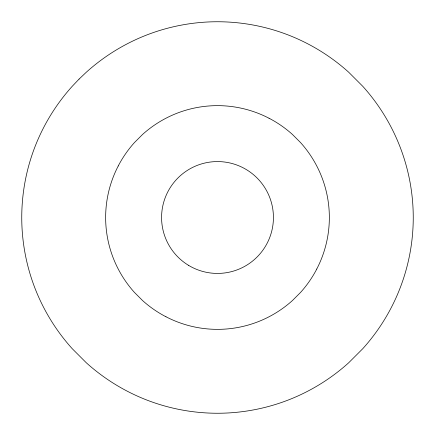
<?xml version="1.0" encoding="UTF-8"?>
<svg xmlns="http://www.w3.org/2000/svg" width="435" height="435" viewBox="0 0 435 435"><rect width="100%" height="100%" fill="white"/><g stroke="black" fill="none" stroke-linecap="round" stroke-linejoin="round"><path stroke-width="0.65" d="M316.745 269.053A111.746 111.746 0 0 0 319.246 171.08A112.382 112.382 0 0 0 300.525 142.544L292.456 134.475A112.382 112.382 0 0 0 269.058 118.244M316.762 269.058A112.388 112.388 0 0 1 300.525 292.456L292.456 300.525A112.382 112.382 0 0 1 263.925 319.263A111.735 111.735 0 0 1 165.952 316.745M165.942 316.756A112.36 112.36 0 0 1 142.544 300.525L134.475 292.456A112.366 112.366 0 0 1 115.737 263.925A111.741 111.741 0 0 1 118.255 165.947M118.244 165.942A112.36 112.36 0 0 1 134.475 142.544L142.544 134.475A112.366 112.366 0 0 1 171.075 115.737A111.735 111.735 0 0 1 269.053 118.255M79.083 79.083L72.205 86.326A196.631 196.631 0 0 0 39.416 136.253A194.227 194.227 0 0 0 32.304 154.099A196.408 196.408 0 0 0 22.625 199.083A194.657 194.657 0 0 0 21.967 226.722A196.397 196.397 0 0 0 29.526 272.109A194.227 194.227 0 0 0 39.411 298.747A196.642 196.642 0 0 0 72.205 348.669L86.326 362.795A196.631 196.631 0 0 0 136.253 395.584A194.227 194.227 0 0 0 154.099 402.696A196.408 196.408 0 0 0 199.083 412.375A194.662 194.662 0 0 0 226.722 413.032A196.386 196.386 0 0 0 272.109 405.474A194.206 194.206 0 0 0 298.747 395.589A196.669 196.669 0 0 0 348.669 362.795L362.795 348.674A196.674 196.674 0 0 0 395.589 298.753A195.576 195.576 0 0 0 395.562 136.264A196.674 196.674 0 0 0 362.795 86.331L348.674 72.205A196.663 196.663 0 0 0 298.747 39.416A194.206 194.206 0 0 0 280.901 32.304A196.397 196.397 0 0 0 235.917 22.625A194.662 194.662 0 0 0 208.278 21.967A196.397 196.397 0 0 0 162.891 29.526A194.227 194.227 0 0 0 136.253 39.411A196.636 196.636 0 0 0 86.331 72.205L79.083 79.083M188.409 265.258A55.925 55.925 0 0 0 273.414 218.816A55.925 55.925 0 0 0 190.693 168.421A55.925 55.925 0 0 0 188.409 265.258"/></g></svg>
